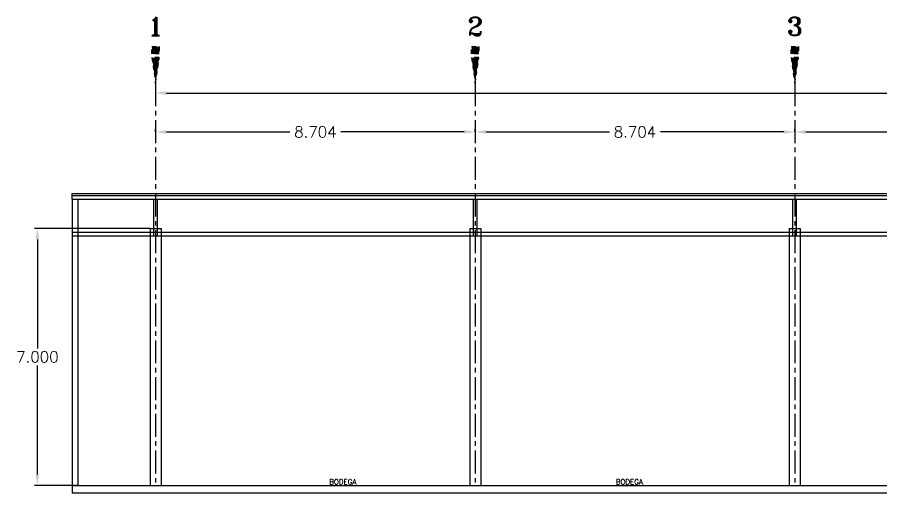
# Model space of a CAD drawing. Extents: x 915 to 2178, y -798 to 165.
# Drawn here: x 1305.86 to 1329.38, y -762.81 to -749.86 of the extents above; entities that cross this region are included whole.
import ezdxf
from ezdxf.enums import TextEntityAlignment as Align

# ---------------------------------------------------------------- set-up
doc = ezdxf.new("R2010")
doc.units = 0
doc.header["$LTSCALE"] = 0.5
doc.header["$MEASUREMENT"] = 0
doc.linetypes.add('CENTER', pattern=[2, 1.25, -0.25, 0.25, -0.25])
doc.linetypes.add('DASHDOT2', pattern=[0.5, 0.25, -0.125, 0, -0.125])
doc.layers.get('0').update_dxf_attribs({"linetype": 'CONTINUOUS'})
doc.layers.get('DEFPOINTS').update_dxf_attribs({"linetype": 'CONTINUOUS'})
for name, color, linetype in [('COTA', 7, 'CONTINUOUS'), ('EJE', 125, 'DASHDOT2'), ('EJES', 125, 'CENTER'), ('LOSA', 1, 'CONTINUOUS'), ('MUEBLES', 125, 'CONTINUOUS'), ('muro_facahda', 33, 'CONTINUOUS')]:
    doc.layers.add(name, color=color, linetype=linetype)
doc.styles.add('ROMANT', font='romant')
doc.dimstyles.new('detalle', dxfattribs={"dimtxt": 0.2, "dimasz": 0.15, "dimexe": 0.08, "dimexo": 0, "dimgap": 0.08, "dimtad": 0, "dimtih": 1, "dimtoh": 1, "dimdec": 3, "dimzin": 1, "dimdsep": 46, "dimtxsty": 'ROMANT', "dimcen": 0.15, "dimclrd": 143, "dimclre": 9, "dimadec": 0, "dimazin": 0, "dimtfac": 1, "dimtdec": 3, "dimtmove": 0, "dimatfit": 3, "dimfxl": 1, "dimarcsym": 0})

# ---------------------------------------------------------------- blocks, each defined once
blk = doc.blocks.new('DI-P0101')
at = {"const_width": 0.2}
blk.add_lwpolyline([(0, 0.8), (0, 1)], dxfattribs=at)
for points in [[(0.1, 1), (0.1, 0.8), (-0.1, 0.8), (-0.1, 1)], [(0, 0), (0.1, 0.7), (-0.1, 0.7)]]:
    blk.add_lwpolyline(points, close=True)
blk.add_lwpolyline([(0, 0, 0, 0.2, 0), (0, 0.7, 0.2, 0.2, 0)], format="xyseb")
at = {"style": 'ROMANT'}
blk.add_attdef('1', text='', height=0.6, dxfattribs=at).set_placement((0, 1.3), align=Align.CENTER)
blk = doc.blocks.new('*D235')
at = {"layer": 'COTA', "color": 9, "lineweight": -2, "transparency": 16777216}
for p, q in [((1309.482, -755.615), (1306.33, -755.615)), ((1307.512, -762.615), (1306.33, -762.615))]:
    blk.add_line(p, q, dxfattribs=at)
at = {"layer": 'COTA', "color": 143, "lineweight": -2, "transparency": 16777216}
for p, q in [((1306.41, -755.915), (1306.41, -758.885)), ((1306.41, -762.315), (1306.41, -759.345))]:
    blk.add_line(p, q, dxfattribs=at)
at = {"layer": 'COTA', "color": 143, "transparency": 16777216}
for points in [[(1306.36, -755.915), (1306.46, -755.915), (1306.41, -755.615)], [(1306.36, -762.315), (1306.46, -762.315), (1306.41, -762.615)]]:
    blk.add_solid(points, dxfattribs=at)
at = {"layer": 'DEFPOINTS', "color": 0, "transparency": 16777216}
for p in [(1306.41, -755.615), (1309.482, -755.615), (1307.512, -762.615)]:
    blk.add_point(p, dxfattribs=at)
at = {"layer": 'COTA', "color": 0, "transparency": 16777216, "insert": (1306.41, -759.115), "char_height": 0.3, "attachment_point": 5, "style": 'ROMANT'}
blk.add_mtext('7.000', dxfattribs=at)
blk = doc.blocks.new('*D236')
at = {"layer": 'COTA', "color": 9, "lineweight": -2, "transparency": 16777216}
for p, q in [((1309.632, -752.988), (1309.632, -752.908)), ((1318.336, -752.988), (1318.336, -752.908))]:
    blk.add_line(p, q, dxfattribs=at)
at = {"layer": 'COTA', "color": 143, "lineweight": -2, "transparency": 16777216}
for p, q in [((1309.932, -752.988), (1313.29, -752.988)), ((1318.036, -752.988), (1314.678, -752.988))]:
    blk.add_line(p, q, dxfattribs=at)
at = {"layer": 'COTA', "color": 143, "transparency": 16777216}
for points in [[(1309.932, -752.938), (1309.932, -753.038), (1309.632, -752.988)], [(1318.036, -752.938), (1318.036, -753.038), (1318.336, -752.988)]]:
    blk.add_solid(points, dxfattribs=at)
at = {"layer": 'DEFPOINTS', "color": 0, "transparency": 16777216}
for p in [(1309.632, -752.988), (1318.336, -752.988), (1318.336, -752.988)]:
    blk.add_point(p, dxfattribs=at)
at = {"layer": 'COTA', "color": 0, "transparency": 16777216, "insert": (1313.984, -752.988), "char_height": 0.3, "attachment_point": 5, "style": 'ROMANT'}
blk.add_mtext('8.704', dxfattribs=at)
blk = doc.blocks.new('*D237')
at = {"layer": 'COTA', "color": 9, "lineweight": -2, "transparency": 16777216}
for p, q in [((1318.336, -752.988), (1318.336, -752.908)), ((1327.04, -752.988), (1327.04, -752.908))]:
    blk.add_line(p, q, dxfattribs=at)
at = {"layer": 'COTA', "color": 143, "lineweight": -2, "transparency": 16777216}
for p, q in [((1318.636, -752.988), (1321.994, -752.988)), ((1326.74, -752.988), (1323.382, -752.988))]:
    blk.add_line(p, q, dxfattribs=at)
at = {"layer": 'COTA', "color": 143, "transparency": 16777216}
for points in [[(1318.636, -752.938), (1318.636, -753.038), (1318.336, -752.988)], [(1326.74, -752.938), (1326.74, -753.038), (1327.04, -752.988)]]:
    blk.add_solid(points, dxfattribs=at)
at = {"layer": 'DEFPOINTS', "color": 0, "transparency": 16777216}
for p in [(1318.336, -752.988), (1327.04, -752.988), (1327.04, -752.988)]:
    blk.add_point(p, dxfattribs=at)
at = {"layer": 'COTA', "color": 0, "transparency": 16777216, "insert": (1322.688, -752.988), "char_height": 0.3, "attachment_point": 5, "style": 'ROMANT'}
blk.add_mtext('8.704', dxfattribs=at)
blk = doc.blocks.new('*D238')
at = {"layer": 'COTA', "color": 9, "lineweight": -2, "transparency": 16777216}
for p, q in [((1327.04, -752.988), (1327.04, -752.908)), ((1335.744, -752.988), (1335.744, -752.908))]:
    blk.add_line(p, q, dxfattribs=at)
at = {"layer": 'COTA', "color": 143, "lineweight": -2, "transparency": 16777216}
for p, q in [((1327.34, -752.988), (1330.698, -752.988)), ((1335.444, -752.988), (1332.086, -752.988))]:
    blk.add_line(p, q, dxfattribs=at)
at = {"layer": 'COTA', "color": 143, "transparency": 16777216}
for points in [[(1327.34, -752.938), (1327.34, -753.038), (1327.04, -752.988)], [(1335.444, -752.938), (1335.444, -753.038), (1335.744, -752.988)]]:
    blk.add_solid(points, dxfattribs=at)
at = {"layer": 'DEFPOINTS', "color": 0, "transparency": 16777216}
for p in [(1327.04, -752.988), (1335.744, -752.988), (1335.744, -752.988)]:
    blk.add_point(p, dxfattribs=at)
at = {"layer": 'COTA', "color": 0, "transparency": 16777216, "insert": (1331.392, -752.988), "char_height": 0.3, "attachment_point": 5, "style": 'ROMANT'}
blk.add_mtext('8.704', dxfattribs=at)
blk = doc.blocks.new('*D245')
at = {"layer": 'COTA', "color": 9, "lineweight": -2, "transparency": 16777216}
for p, q in [((1309.632, -751.665), (1309.632, -752.01)), ((1351.5, -751.665), (1351.5, -752.01))]:
    blk.add_line(p, q, dxfattribs=at)
at = {"layer": 'COTA', "color": 143, "lineweight": -2, "transparency": 16777216}
for p, q in [((1309.932, -751.93), (1329.729, -751.93)), ((1351.2, -751.93), (1331.403, -751.93))]:
    blk.add_line(p, q, dxfattribs=at)
at = {"layer": 'COTA', "color": 143, "transparency": 16777216}
for points in [[(1309.932, -751.88), (1309.932, -751.98), (1309.632, -751.93)], [(1351.2, -751.88), (1351.2, -751.98), (1351.5, -751.93)]]:
    blk.add_solid(points, dxfattribs=at)
at = {"layer": 'DEFPOINTS', "color": 0, "transparency": 16777216}
for p in [(1309.632, -751.665), (1351.5, -751.665), (1351.5, -751.93)]:
    blk.add_point(p, dxfattribs=at)
at = {"layer": 'COTA', "color": 0, "transparency": 16777216, "insert": (1330.566, -751.93), "char_height": 0.3, "attachment_point": 5, "style": 'ROMANT'}
blk.add_mtext('41.868', dxfattribs=at)

msp = doc.modelspace()

# ---------------------------------------------------------------- linework, layer by layer
at = {"layer": 'EJES'}
for p, q in [((1309.6319, -751.6648), (1309.6319, -762.6148)), ((1318.336, -751.6648), (1318.336, -762.6148)), ((1327.04, -751.6648), (1327.04, -762.6148))]:
    msp.add_line(p, q, dxfattribs=at)
at = {"layer": 'LOSA'}
for p, q in [((1307.361, -762.6148), (1356.5261, -762.6148)), ((1307.361, -762.6148), (1307.361, -762.8148)), ((1307.361, -762.8148), (1356.5261, -762.8148))]:
    msp.add_line(p, q, dxfattribs=at)
at = {"layer": 'MUEBLES'}
for p, q in [((1307.361, -754.6648), (1336.194, -754.6648)), ((1307.361, -754.7148), (1307.361, -754.6648)), ((1307.361, -754.7148), (1336.144, -754.7148)), ((1307.361, -754.8148), (1307.361, -754.7148)), ((1307.361, -754.8148), (1336.094, -754.8148)), ((1309.5819, -755.8148), (1309.5819, -754.8148)), ((1309.6819, -755.8148), (1309.6819, -754.8148)), ((1318.286, -755.8148), (1318.286, -754.8148)), ((1318.386, -755.8148), (1318.386, -754.8148)), ((1326.99, -755.8148), (1326.99, -754.8148)), ((1327.09, -755.8148), (1327.09, -754.8148)), ((1307.361, -755.7148), (1335.894, -755.7148)), ((1307.361, -755.8148), (1335.894, -755.8148)), ((1326.89, -755.8148), (1327.19, -755.8148))]:
    msp.add_line(p, q, dxfattribs=at)
at = {"layer": 'muro_facahda'}
for p, q in [((1307.361, -754.8148), (1307.361, -762.6148)), ((1307.512, -754.8148), (1307.512, -762.6148)), ((1309.4819, -755.6148), (1309.4819, -762.6148)), ((1309.4819, -755.6148), (1309.7819, -755.6148)), ((1309.7819, -755.6148), (1309.7819, -762.6148)), ((1318.186, -755.6148), (1318.186, -762.6148)), ((1318.186, -755.6148), (1318.486, -755.6148)), ((1318.486, -755.6148), (1318.486, -762.6148)), ((1326.89, -755.6148), (1326.89, -762.6148)), ((1326.89, -755.6148), (1327.19, -755.6148)), ((1327.19, -755.6148), (1327.19, -762.6148))]:
    msp.add_line(p, q, dxfattribs=at)

# ---------------------------------------------------------------- block references
at = {"layer": 'EJE'}
ref = msp.add_blockref('DI-P0101', (1309.6319, -751.6648), dxfattribs=at)
ref.add_attrib('1', '1', dxfattribs={"layer": '0', "height": 0.5, "style": 'ROMANT'}).set_placement((1309.6319, -750.3648), align=Align.CENTER)
ref = msp.add_blockref('DI-P0101', (1318.336, -751.6648), dxfattribs=at)
ref.add_attrib('1', '2', dxfattribs={"layer": '0', "height": 0.5, "style": 'ROMANT'}).set_placement((1318.336, -750.3648), align=Align.CENTER)
ref = msp.add_blockref('DI-P0101', (1327.04, -751.6648), dxfattribs=at)
ref.add_attrib('1', '3', dxfattribs={"layer": '0', "height": 0.5, "style": 'ROMANT'}).set_placement((1327.04, -750.3648), align=Align.CENTER)

# ---------------------------------------------------------------- texts
at = {"style": 'ROMANT'}
for p in [(1314.3613, -762.5905), (1322.1669, -762.5905)]:
    msp.add_text('BODEGA', height=0.14112, dxfattribs=at).set_placement(p)

# ---------------------------------------------------------------- dimensions: what is measured, and where the dimension line sits
at = {"layer": 'COTA'}
for base, p1, p2, picture, middle in [((1351.5003, -751.9305), (1309.6319, -751.6648), (1351.5003, -751.6648), '*D245', (1330.5661, -751.9305)), ((1318.336, -752.9875), (1309.6319, -752.9875), (1318.336, -752.9875), '*D236', (1313.9839, -752.9875)), ((1327.04, -752.9875), (1318.336, -752.9875), (1327.04, -752.9875), '*D237', (1322.688, -752.9875)), ((1335.744, -752.9875), (1327.04, -752.9875), (1335.744, -752.9875), '*D238', (1331.392, -752.9875))]:
    dim = msp.add_linear_dim(base=base, p1=p1, p2=p2, dimstyle='detalle', override={"dimtxt": 0.3, "dimasz": 0.3, "dimtmove": 1}, dxfattribs=at)
    dim.commit()
    dim.dimension.update_dxf_attribs({"geometry": picture, "text_midpoint": middle})
dim = msp.add_linear_dim(base=(1306.4098, -755.6148), p1=(1307.512, -762.6148), p2=(1309.4819, -755.6148), angle=90, dimstyle='detalle', override={"dimtxt": 0.3, "dimasz": 0.3, "dimtmove": 1}, dxfattribs=at)
dim.commit()
dim.dimension.update_dxf_attribs({"geometry": '*D235', "text_midpoint": (1306.4098, -759.1148)})

doc.saveas('drawing.dxf')
